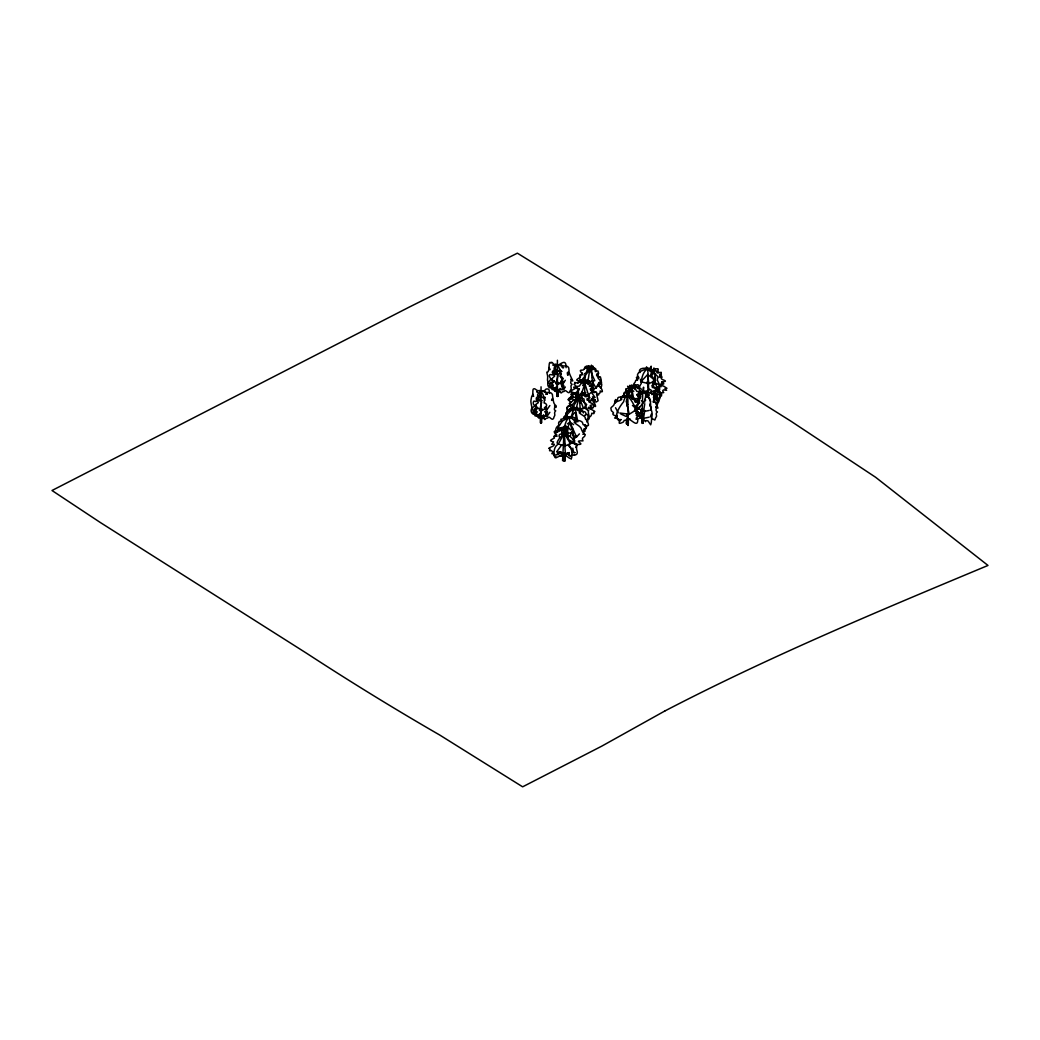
<?xml version="1.0" encoding="UTF-8"?>
<svg xmlns="http://www.w3.org/2000/svg" width="1040" height="1040" viewBox="0 0 1040 1040"><rect width="100%" height="100%" fill="white"/><g stroke="black" fill="none" stroke-linecap="round" stroke-linejoin="round"><path stroke-width="1.5" d="M563.524 439.01L563.927 434.421L562.562 460.681L564.421 455.364L561.821 456.053L562.029 454.948L555.984 457.808L556.296 457.106A1.482 0.988 -51.4 0 0 555.126 457.665C553.449 455.208 553.254 447.2 557.752 444.392A1.391 0.923 -51.4 0 0 557.557 443.547L557.076 443.001C557.258 441.064 559 439.075 560.118 437.528C566.007 433.056 556.621 432.692 559.689 437.658M626.639 419.653L626.314 423.683L628.368 423.631L627.835 404.365M642.382 404.872L642.122 417.651L642.668 414.193M564.512 460.655L564.785 452.972M562.861 430.131C565.656 425.113 564.603 423.709 567.502 419.081C567.684 413.14 577.941 423.137 574.184 422.266C576.784 425.035 578.63 425.048 580.97 427.947C582.205 431.769 583.336 433.108 585.299 434.629C584.623 438.269 580.944 436.735 582.998 440.895C570.583 440.245 589.056 445.107 575.796 444.431M584.701 393.77L584.779 382.486M580.944 394.849C587.353 377.832 583.934 384.059 584.87 379.613M626.795 405.899L626.665 398.801M626.717 396.669L627.185 393.874L627.159 394.589M651.157 367.289L651.105 368.368L651.157 366.145L651.196 370.604L650.442 370.708M564.278 434.941L564.226 436.241M584.454 395.837C587.899 389.181 583.583 394.758 582.244 392.509C581.347 391.209 581.503 394.953 578.708 395.59C579.787 400.712 575.887 393.471 577.174 399.412C576.706 402.649 572.546 405.015 573.95 408.213M628.095 393.393L627.627 391.183L629.811 389.857L629.213 392.834L626.015 396.721M643.565 391.508L643.565 387.192L642.785 391.352M582.569 382.057L582.413 379.483L583.726 382.356M587.119 368.563L584.701 367.237L584.545 369.005M629.824 390.078L629.668 387.881L630.89 389.662L631.93 388.804L631.67 386.555L634.582 389.09L634.062 386.607L636.766 391.352L638.365 391.56L638.937 393.848L637.442 394.03L637.26 394.927L639.314 396.968L637.221 398.853L638.833 400.257L638.924 401.726L636.922 400.946L634.959 401.661M633.841 391.209C629.902 390.65 630.11 379.236 629.499 389.506M584.857 380.146C585.455 380.679 581.867 382.408 580.606 381.563C584.324 379.184 577.772 379.028 580.372 382.291M573.339 400.088C569.712 394.979 580.606 397.761 573.859 400.114C572.65 401.037 570.258 402.428 570.128 404.053C572.975 407.095 565.383 405.21 567.112 408.889C567.086 410.787 567.164 412.035 566.215 413.387M579.358 399.867L579.267 399.282M640.055 392.171C642.2 388.024 641.654 388.739 636.649 387.192C636.714 385.502 632.788 382.278 634.647 385.84C638.274 390.286 629.694 383.409 631.904 388.44C629.785 391.664 628.667 381.186 628.875 390.351M579.839 403.13L579.514 398.827L580.372 412.308M584.025 428.753C588.185 429.962 584.727 424.892 588.38 425.451C588.757 423.098 587.366 422.76 586.768 420.147C587.678 419.614 590.356 415.545 587.847 416.26C589.121 413.647 585.702 415.519 585.416 412.139C583.752 410.93 577.837 411.164 580.359 409.279C578.695 409.539 574.795 406.458 574.184 408.837M642.252 409.734L642.356 408.408L642.369 409.682M563.771 452.751C563.277 455.468 563.823 454.558 561.314 454.025M564.798 460.499C562.614 450.749 569.088 458.913 570.349 458.406A1.482 0.715 67.3 0 1 571.194 459.147C572.416 456.69 572.559 449.046 569.296 445.458A1.391 0.663 67.3 0 1 569.439 444.652L569.92 442.884L566.891 437.71L566.345 434.031L568.321 435.695L567.892 438.412M650.962 370.864L651.053 366.743M656.396 390.702L659.204 389.792L659.256 387.01M643.084 391.573L643.162 390.91L643.136 391.612M563.719 452.816L563.667 453.622M585.455 394.901L588.458 394.94L584.831 383.409L585.377 381.121L584.272 381.043L581.906 383.604L582.348 380.952L579.501 386.048L577.733 386.269L577.109 388.752L578.76 388.947L578.955 389.935L575.9 393.887L579.488 395.005L579.514 398.918M657.696 400.036L655.291 398.996L653.601 396.786M565.76 431.015L566.02 425.893L565.63 428.168L565.045 426.322L565.058 429.117L563.836 430.846L564.2 433.953L564.577 429.351L567.554 430.014L566.761 428.506L567.502 427.193L568.633 427.557L568.23 428.883L569.608 428.623L570.492 429.897L572.481 428.181L572.195 430.092M626.834 395.954C624.988 396.903 618.553 397.93 621.738 399.477C618.787 401.388 617.279 400.868 614.653 403.026C613.86 407.277 609.648 406.705 611.13 409.435C611.325 411.762 611.923 410.488 613.535 412.945C611.104 414.349 615.446 416.598 617.253 415.363M643.24 413.673L642.694 423.436L642.564 414.453M650.377 369.187C650.533 365.326 648.882 371.111 647.894 368.056C642.72 372.255 641.381 378.274 641.303 383.435C639.717 385.71 638.339 388.947 639.704 391.066C636.103 400.153 644.137 390.507 639.392 394.199C637.208 398.112 643.435 394.914 638.781 397.956M638.183 376.35L636.415 377.546L637.507 380.38M642.408 417.612L642.278 423.319L643.058 422.929L643.149 418.145M577.954 383.24L579.696 381.173C571.636 379.743 582.868 378.365 579.748 375.05C585.442 374.803 577.408 370.019 581.555 370.136C584.961 371.28 585.52 363.662 587.002 367.068C583.791 371.241 591.578 363.506 590.577 368.745M584.493 381.043C585.065 378.196 585.871 376.259 584.948 373.49M630.929 390.104L630.448 390.533M560.027 451.971L560.651 451.802M591.292 368.758L591.422 365.144L590.811 369.98L589.784 366.717L587.834 369.863L588.133 366.99L586.235 372.619L584.935 373.672M651.17 370.643C656.474 377.078 651.079 367.991 654.42 371.761C653.601 374.79 658.385 375.44 657.982 377.637C656.084 379.834 658.58 382.018 659.919 385.58C663.676 388.557 656.552 384.917 659.243 388.128C661.791 391.274 655.733 386.204 658.424 389.896A4.992 2.821 60.9 0 0 659.672 391.144C661.518 394.602 662.831 397.254 659.646 395.707M559.559 451.971L558.844 453.518L561.015 451.88M563.94 434.473L563.953 431.847L571.298 443.365L565.162 445.887L558.324 444.08L564.447 432.835C565.799 434.993 566.722 429.117 566.345 434.148M655.291 394.199L655.291 392.548M642.681 410.579L642.655 410.761M656.877 372.866C659.828 367.51 657.93 368.745 654.329 369.044C653.432 365.638 654.342 371.774 650.689 370.799M659.867 394.056L661.739 394.121L660.92 392.847L663.741 392.613L662.662 390.975L663.377 389.922L666.614 390.273L664.95 388.648L666.939 388.271L663.507 386.061A4.992 4.069 1.9 0 1 661.726 385.541C658.385 383.162 667.537 385.164 661.947 382.577L661.973 382.044C671.567 380.783 657.501 379.964 662.155 377.039C656.071 376.727 662.675 374.387 661.141 372.359M541.437 417.768L541.359 422.552L540.631 422.981L540.696 417.677L538.083 416.377L540.345 413.296M577.811 421.85L575.887 411.684L574.028 407.615L572.403 406.679L571.935 409.11L570.921 407.433L570.037 409.734L568.854 410.098L569.075 411.242M564.824 435.175L565.266 434.59L565.266 436.098M591.435 398.957L592.345 400.257A4.992 2.847 60.6 0 0 593.593 401.505C595.088 403.988 597.181 408.85 593.684 405.353C593.463 408.291 593.021 408.356 590.85 407.888A3.094 1.768 60.6 0 0 590.239 407.225M565.019 453.011L564.798 460.915L563.901 460.837M642.759 391.781L642.408 404.768M643.279 418.366L643.019 423.28L642.057 417.508M563.628 453.713C563.42 451.828 563.576 457.47 562.653 454.012M654.303 402.09L653.679 399.555M581.685 398.242L583.973 398.97L584.259 401.635L582.062 400.777L581.867 396.006L580.203 398.008L578.435 395.668L579.774 394.498L583.245 395.551L582.075 394.303L582.452 393.237L583.791 393.367L583.817 394.862L585.52 395.044L586.599 396.435L589.238 395.72L588.757 396.76L589.914 397.592L587.34 399.971L590.317 400.478L589.186 402.025L593.71 404.365L590.135 405.496L592.007 407.498L588.9 407.849L589.875 409.006A4.992 4.056 -10.1 0 0 591.656 409.409C591.773 410.111 596.245 411.372 594.438 411.931C592.15 411.814 596.427 414.739 591.799 413.205C591.422 415.961 590.603 416.78 588.029 417.664M592.709 369.824C592.956 366.223 598.013 368.901 595.166 371.332L595.92 371.722M571.662 455.013L574.691 455.234L574.379 454.623A1.482 1.196 15.5 0 1 575.809 454.818C578.422 453.752 576.953 450.762 576.511 449.033C576.81 446.498 576.745 442.455 572.624 442.351A1.391 1.118 15.5 0 1 572.858 441.454L573.43 440.752C572.871 438.022 570.115 436.709 567.723 434.941C567.97 423.761 566.657 436.475 564.46 432.289C567.385 427.05 557.284 433.602 561.509 428.701C559.559 427.726 556.829 426.4 559.481 431.262M588.029 384.176C589.173 381.433 585.598 379.847 587.678 383.643C583.882 379.275 585.572 382.226 582.686 385.593M571.48 417.703L571.844 416.754L572.013 417.56M591.344 386.009L591.331 384.553M645.827 394.433L644.696 402.155L641.277 400.66M637.26 388.544C639.405 384.956 638.755 384.15 636.181 385.099C630.253 386.165 631.046 390.78 627.757 397.423M587.873 381.745L589.771 369.473L594.789 380.705L589.251 381.537M648.934 410.501L643.552 411.567L644.774 403.702M648.934 417.235L643.552 418.314L644.774 410.436M582.244 372.879L582.777 374.582A1.326 0.936 45 0 1 582.959 374.998M563.901 435.253L563.329 434.408L563.316 435.929M578.916 382.226L579.722 380.458M569.946 410.254C569.179 406.094 572.442 411.294 574.171 409.006M640.445 415.376L640.484 417.859L642.226 417.794L642.135 423.059L643.162 423.111L643.097 418.587L645.489 421.694L645.996 420.667L647.92 420.81L650.689 424.827L651.261 422.838C651.963 413.907 652.925 415.077 651.092 409.214C650.208 405.223 651.118 398.944 648.726 397.124C647.322 397.332 643.812 389.571 641.043 393.614M549.861 405.561L547.209 409.37L539.825 409.5L541.71 402.116M549.861 412.295L547.209 416.104L539.825 416.234L541.71 408.85M565.331 380.276L563.576 382.824L556.179 382.954L558.064 375.57M565.331 387.023L563.576 389.558L556.179 389.688L558.064 382.304M587.197 422.214C589.264 420.615 584.636 420.251 585.156 417.352C583.076 414.973 581.477 414.973 579.189 412.724C580.892 411.866 579.163 410.943 576.589 409.825C574.626 405.899 573.664 411.411 571.22 410.553C568.607 412.802 565.643 415.194 566.293 418.535M561.834 433.732C561.275 428.623 562.64 434.499 564.252 432.9C566.202 429.767 563.082 430.105 561.977 428.805C563.199 424.333 558.337 431.678 555.841 432.536M659.1 372.827L657.774 372.905M564.538 460.564L564.421 455.364L564.161 461.006L564.902 460.694M653.835 383.214L655.174 380.562L654.212 380.12M541.034 395.447L539.383 400.933L542.178 400.582M559.052 389.402C558.649 391.222 556.842 402.649 557.011 391.222C553.553 393.25 553.332 385.372 550.212 388.063C546.208 386.581 548.6 382.174 547.482 380.029C548.015 374.79 547.313 375.492 546.806 372.164C550.407 373.191 547.716 359.177 551.057 363.025C551.993 360.217 553.553 366.236 555.698 364.104C559.715 365.17 559.026 370.032 561.327 373.698L555.737 374.374L557.388 368.888M589.433 383.019C589.615 375.453 584.389 388.999 584.844 380.978M634.582 399.958L634.14 397.982L632.814 399.087M565.5 418.522L565.513 417.833L565.695 418.548M578.76 399.477L578.136 400.166L578.773 399.256M570.271 455.897L569.14 455.286L570.44 455.988M568.113 375.063L567.996 372.164L567.346 372.658M549.51 393.38C549.328 388.193 548.392 388.921 546.065 389.038C544.609 392.197 539.201 389.714 539.487 394.784C539.994 397.462 536.211 398.788 538.291 402.675C537.979 403.273 533.429 405.028 536.042 406.211M582.582 381.901L580.515 380.341L577.382 382.993L574.73 382.421L575.211 383.435L574.041 384.319L576.628 386.568L573.638 387.231L574.769 388.713L570.232 391.287L573.859 392.769C568.932 397.826 580.71 387.777 576.303 394.914M590.239 370.539L590.213 371.41M575.25 443.586L572.65 443.001M629.824 387.517L627.627 386.23L628.823 389.623M587.119 368.407C586.313 364.325 588.705 366.34 588.965 367.419C588.393 362.921 590.096 367.744 589.134 369.369M626.73 418.99L626.691 424.138L628.069 423.267C626.21 411.814 637.923 430.716 637.741 419.731C634.621 417.326 637.416 418.067 637.741 416.611C636.09 413.543 635.544 410.722 638.95 408.46C638.222 407.069 636.714 409.63 637.169 406.354C635.284 406.289 637.819 402.857 638.768 403.715C641.407 403.091 636.831 400.179 640.341 398.346C640.731 397.423 640.172 396.448 641.121 393.354M566.254 431.769L569.4 423.397M555.074 436.358C558.207 434.98 551.889 431.964 555.191 430.833C557.531 432.926 558.649 428.883 557.726 427.18C560.586 425.711 560.924 420.537 565.266 419.497C568.087 420.056 568.828 414.31 571.779 417.638C575.068 417.274 576.446 417.898 574.613 419.536C577.746 421.148 579.163 419.861 581.932 421.85C583.739 423.735 581.789 425.776 585.455 424.684C585.052 426.192 583.921 427.128 586.599 426.387C586.092 430.287 582.023 430.092 584.116 433.797L582.829 434.265M650.273 410.228L651.417 407.238M650.273 416.962L651.417 413.972M593.762 392.587L594.152 391.43L595.244 392.444M636.051 412.1L634.894 409.747L635.349 407.706C633.321 404.183 631.605 399.698 627.484 395.98C626.444 395.213 621.335 395.304 622.921 395.863C623.012 398.983 619.593 395.954 617.981 397.683L617.24 400.244L615.446 399.568L616.187 401.44L614.627 400.894L615.498 402.909M573.183 443.508L574.275 439.933L573.547 436.761M575.978 397.254L575.744 394.94L577.603 397.527L579.189 397.15L578.162 390.403L578.11 395.902M593.177 391.521L593.164 387.27L591.305 388.024M580.515 412.451C581.022 409.825 579.891 411.476 579.436 409.006C578.63 406.77 575.874 410.41 576.992 407.225C572.026 407.966 572.312 417.885 569.972 417.508M555.789 387.166L554.45 389.584L555.425 390.091M538.226 395.798L538.265 396.474M572.481 418.431L572.741 416.806L572.117 417.651M593.229 388.635L596.18 388.193L598.624 383.084M652.197 374.985L652.418 371.436L651.625 371.007M591.24 369.46L592.956 366.301L592.735 368.836M586.131 396.773L586.079 396.084L585.143 396.682M563.901 418.509C563.511 415.597 566.553 416.078 565.851 413.049C566.917 413.257 568.035 409.214 568.763 411.307M642.304 410.306L640.679 411.099M655.759 407.394L657.462 404.534L657.54 400.153M636.272 415.441L637.572 413.647L635.895 413.569M561.873 444.73L556.634 451.854L565.409 454.168L569.335 452.556M570.843 417.625L574.561 412.607M589.771 369.473L582.855 378.807L585.364 380.276M555.867 434.33C554.801 437.281 552.461 435.149 554.515 437.996C551.382 439.712 547.885 440.739 553.579 441.896L551.733 444.21L554.372 444.249C554.307 446.576 550.511 446.693 548.678 448.422C552.409 448.461 547.053 451.906 551.278 450.528L552.916 451.932L551.837 453.661L554.632 454.22L553.813 455.572L555.048 455.65M539.149 414.713L538.707 418.015L536.679 415.649M556.881 434.928L555.932 434.577L555.815 436.163M553.046 371.995L554.905 369.59M535.665 413.335C531.466 413.569 539.292 407.927 537.043 407.303C535.262 410.033 536.354 407.069 535.951 406.159C528.437 407.199 530.66 415.675 536.055 414.505M565.422 434.538L566.085 435.448M583.544 408.499L579.189 397.241L576.056 408.915L583.544 408.499L586.677 404.547L583.466 401.414M572.364 442.169L574.886 441.025L573.365 439.179L576.212 436.449L572.598 435.513L573.3 433.355L567.645 432.926M571.766 450.931L572.325 451.451L572.455 450.19M643.344 402.805L638.547 408.434L643.552 411.567M642.382 410.67L638.547 415.168L643.552 418.314M592.241 398.866C592.917 400.153 592.15 397.813 591.253 399.75M566.306 414.31L566.345 415.506M579.397 433.875L576.524 437.008L573.885 438.282M575.978 400.725L571.688 405.379L573.872 407.147M640.9 381.745L647.699 374.517L655.512 380.731L648.726 383.669L640.9 381.745L640.393 379.314M654.368 378.729L655.499 377.377L654.706 375.934L655.46 374.543L654.745 373.607L651.898 374.114L652.236 369.876C650.455 369.07 649.584 370.825 648.18 368.355L645.723 369.122C642.811 370.422 636.402 372.073 637.533 376.415C641.212 378.144 636.701 379.405 635.648 380.536C635.622 383.318 632.177 383.11 634.907 385.749M540.41 413.686L539.474 414.466M577.304 391.04L579.462 388.856M659.256 377.104L661.492 375.154L659.555 374.933M544.245 417.56L543.361 417.742M588.458 394.94L592.358 391.222L590.2 388.986M594.477 397.436L589.485 402.194L588.315 399.334M629.694 390.923L631.917 388.895L633.503 398.281M628.498 390.897C626.34 391.586 622.297 393.029 624.338 395.824M587.132 399.958L588.341 398.281L587.002 398.684M597.584 386.451L599.365 385.528L597.298 385.983M571.623 405.34L570.843 405.73A4.992 3.159 54.6 0 1 569.452 405.587C566.579 406.419 568.126 406.978 567.216 408.876M662.025 382.473L662.038 381.68M659.906 384.813L662.09 384.085L661.232 383.253M592.878 398.84L593.827 399.841L592.514 396.864L595.023 397.423L591.851 392.951L592.644 391.937L590.564 390.013L590.759 389.038L592.371 388.856L591.89 386.672L590.044 386.126L588.081 383.24L591.006 382.941L591.37 385.463L589.329 386.178M587.73 381.329L588.315 380.848L588.068 383.409M540.358 409.825L539.409 410.566L540.371 409.526M555.828 387.92L555.308 391.04L557.063 391.118L557.037 395.941L557.83 396.422L557.96 391.443L560.391 391.924C561.379 394.823 562.068 390.754 563.589 391.625L564.148 391.391C565.591 388.232 568.256 395.044 569.92 391.898L570.427 390.247C572.663 387.881 569.361 386.594 572.065 384.28C569.257 382.993 571.805 381.576 570.96 379.08C576.316 385.84 567.97 373.139 569.036 370.604C569.322 364.702 565.526 366.288 561.613 365.807C557.596 362.661 552.955 367.341 554.255 369.369C557.908 370.084 552.032 370.201 552.383 371.956C551.733 373.334 554.762 374.543 554.645 376.129C550.407 379.496 552.045 381.459 549.211 375.96C549.341 372.424 554.177 377.182 553.878 373.347C556.92 369.772 554.125 371.072 555.893 366.509C561.561 363.532 566.228 358.371 566.085 367.679M556.179 454.675L558.064 454.337L556.439 454.623M561.275 428.61L564.98 425.776M567.45 423.891L569.92 422.006L573.625 424.632M620.672 397.709L621.426 396.552L623.597 396.487M585.637 415.48L585.377 414.752L584.935 415.35M577.148 398.515L575.029 399.997L575.471 402.376M585.637 383.266L587.301 379.509L587.08 381.745M569.569 399.958L570.856 398.801L568.685 398.593L572.299 396.24A4.992 4.069 1.2 0 0 573.56 395.954M634.426 410.917L636.87 409.37L634.842 405.587M633.763 399.841L636.194 398.424M655.642 388.479L659.88 385.385L657.215 383.786C648.7 386.308 656.136 382.98 653.731 379.769M579.774 399.126L580.463 400.023L579.748 399.516M570.258 436.202L571.324 432.367L573.183 430.3L571.22 427.024L568.867 417.04L568.113 417.976L568.828 416.923L569.634 418.054M557.96 453.843L559.208 453.921M617.214 416.13L614.627 418.002L618.423 418.886M576.81 386.997L574.964 388.193L575.705 388.401M638.885 412.711L638.703 413.361M650.585 370.63C654.355 370.24 655.005 374.14 654.732 369.187C655.941 371.15 658.372 372.97 661.167 372.515M588.133 408.07L588.991 407.056M543.283 415.545C542.971 418.015 540.293 417.95 541.476 422.734L540.449 422.734L540.553 417.469L538.954 417.339L540.657 417.768L540.748 422.552L541.463 422.981L541.593 417.989L544.037 418.483C545.012 421.369 545.714 417.3 547.235 418.171L547.794 417.937C549.224 414.791 551.902 421.59 553.553 418.444L554.073 416.806C556.101 414.466 553.111 413.114 555.711 410.826C552.89 409.539 555.438 408.122 554.606 405.626C555.867 409.812 557.349 405.496 555.113 404.95C553.111 402.87 553.514 400.036 552.682 397.15C552.955 391.274 549.172 392.873 545.259 392.353C541.957 388.531 534.053 395.772 539.227 396.305M555.035 388.297C549.978 391.703 552.942 387.816 551.499 387.114L552.734 387.283M650.013 392.431L657.111 389.363L655.837 383.253L653.029 382.564M655.304 390.728L660.816 392.821L655.252 393.159L657.345 394.745L660.803 394.498L658.84 401.518L657.943 402.883L656.552 402.285M640.198 415.103L638.196 416.351L637.039 415.87M539.201 396.565C532.636 396.851 540.111 403.403 533.949 401.063C532.389 402.428 533.429 406.809 536.146 405.275M572.481 443.261L573.326 442.663L574.652 444.119M561.119 365.742L561.717 365.027L560.885 365.625M597.558 373.425L598.338 373.555L597.584 375.713A1.326 1.04 -24.9 0 0 597.376 376.623L600.392 376.883L601.263 380.12L600.47 381.589L601.64 382.265L598.052 378.014L598.988 376.74L596.531 375.18L596.752 374.088L598.65 373.503L597.935 370.968L595.907 371.124L592.631 366.288L593.138 369.044L590.421 366.808L589.147 367.133L590.499 369.473M593.281 402.129L594.893 401.947A1.651 1.352 1.2 0 1 596.336 402.012L598.117 400.738L596.531 394.004M639.717 407.173L638.846 407.238M583.921 383.149L585.442 383.305M573.43 437.099L576.524 437.008L570.518 423.371M555.815 383.266C558.909 383.123 553.865 384.527 556.712 383.279M640.601 392.262L642.213 392.483M642.226 410.137L641.329 410.917L640.757 410.267M600.496 387.777C602.836 385.97 601.731 380.458 598.806 382.616C603.655 387.062 593.853 381.68 600.6 387.66C602.329 389.142 603.707 394.004 600.21 390.897C600.639 394.758 597.818 392.561 598.637 394.966C596.128 394.966 597.558 392.288 595.79 391.703C594.36 392.379 591.773 391.131 593.931 389.74C594.191 387.907 591.24 387.517 590.707 385.957M621.257 419.588L618.644 419.653M580.762 375.297L579.566 378.885M640.51 413.348L638.963 413.465M574.626 394.264L571.493 392.483L571.714 393.835L570.817 394.303L572.819 397.397L570.505 397.072L571.376 398.957L567.918 399.503L570.648 402.142L569.192 403.663L571.61 404.872M635.999 419.237C637.676 419.081 642.2 417.872 640.445 415.623M555.724 432.159L555.828 433.264M567.398 454.207L569.53 454.896M593.32 391.807L594.282 392.665M619.827 413.01L629.252 414.245L636.87 409.37L632.476 405.431M654.654 394.303L655.356 394.615M630.045 418.912L628.108 418.886L628.043 425.529L627.055 414.323M559.936 391.495L559.52 390.715L557.791 391.222L557.83 396.175L556.803 396.175L556.738 390.637M566.371 455.052L564.655 455.26L564.655 461.058L564.031 454.87M563.29 454.155L562.38 453.973M652.99 382.694L655.837 383.253M557.778 432.094C553.774 430.781 556.608 426.686 558.129 425.776C559.624 425.061 557.622 422.708 559.377 421.798C558.272 420.55 563.264 422.708 560.82 419.328C561.665 419.029 563.667 419.159 563.706 417.599C564.395 415.415 567.697 420.888 567.892 417.404C567.216 414.544 566.111 417.196 565.344 418.626M559.182 456.04L561.86 456.053L561.158 455.104M628.953 388.726L625.859 388.713L626.509 391.196M575.393 444.223C578.877 443.131 575.796 447.551 575.679 447.343M638.079 398.32L637.325 399.23L637.988 401.947M569.686 410.189L568.971 409.448L569.348 411.32M640.029 396.006L639.47 397.579M659.022 397.67L659.828 397.787L659.425 396.617M554.723 369.967L554.84 369.317M626.782 395.681C628.134 399.308 632.632 395.538 632.632 398.749M560.027 388.414C560.209 389.454 564.616 390.169 562.731 388.141M543.426 414.856C543.855 415.948 548.132 416.793 546.377 414.687M538.174 414.466L538.746 414.843L536.796 416.182L535.015 415.87L536.198 413.426L532.519 412.386L534.209 410.709L531.856 409.734L532.077 408.382C530.491 400.4 530.595 401.973 531.687 396.513C533.923 394.693 531.83 388.414 533.975 388.726C535.509 388.271 536.692 391.716 539.968 390.481C541.905 392.028 545.415 397.657 542.347 397.319C546.767 398.723 542.204 403.962 545.168 403.208C547.963 405.054 545.961 406.25 546.065 407.693C546.52 410.371 545.272 406.289 544.44 407.498C544.7 409.474 549.211 411.788 546.949 413.66L545.909 413.426L546.247 414.427M653.64 396.513L657.995 398.684L653.679 394.108L653.783 391.963L657.306 390.715L655.187 387.972C649.311 387.829 653.965 385.437 652.418 382.46C655.382 379.314 652.73 376.896 650.637 374.92C653.068 370.097 648.596 372.19 648.024 368.667L646.087 368.394C643.734 367.9 638.209 368.316 639.587 372.164L639.99 372.606M620.789 413.985L625.872 416.338L629.252 414.245L626.21 400.985M582.972 431.379L585.169 431.158L583.934 429.624M625.807 393.029L624.403 392.301L623.974 395.59M584.688 408.096L588.796 410.696M583.752 401.882C586.404 405.041 585.247 408.109 588.289 410.917C588.055 414.18 590.642 418.496 588.12 419.952A1.651 1.053 54.6 0 0 586.989 419.367M552.617 380.185L556.179 382.954M551.421 386.009L556.179 389.688M535.067 405.821L539.825 409.5M537.446 414.401L539.825 416.234M652.21 385.463L657.111 389.363M653.393 397.423L658.099 401.167L656.721 394.563M586.534 419.653L587.054 419.549M553.943 372.788L555.737 374.374M536.692 398.541L538.486 400.14M649.012 395.772L646.061 392.886L650.611 401.401M557.063 436.384L555.958 435.253M641.108 393.237C641.615 389.831 647.361 392.678 649.168 389.233C651.404 390.416 651.04 388.596 651.963 394.693M568.399 445.51L573.274 450.944L572.806 448.175M657.124 387.439L659.204 389.792M636.701 394.68L638.625 396.994M626.561 390.325L625.846 390.013L626.561 392.73M653.601 401.739C654.81 397.982 653.003 401.453 653.159 402.142M573.274 435.864L572.546 431.132M592.163 381.407L596.18 388.193M651.495 418.314L654.862 420.017L655.72 417.703C658.151 415.441 654.368 414.024 657.449 411.931C654.758 410.436 656.89 409.396 656.149 406.965C661.323 411.593 653.458 401.765 654.329 397.995C654.628 392.132 650.884 393.497 646.932 392.886C642.863 390.741 640.965 391.547 640.159 394.654M567.008 452.972L568.516 454.415L567.996 452.881M615.55 407.745L618.254 412.802M581.295 408.811L583.388 412.984M567.333 373.373L567.645 375.024M560.183 375.531L563.576 382.824M560.859 383.721L563.576 389.558M545.857 406.458L547.209 409.37M545.181 411.736L547.209 416.104M559.91 369.239L560.183 371.059L558.636 370.643L561.21 374.4L560.105 376.532L561.522 376.662L563.316 378.729L562.25 379.6L562.471 382.135L560.794 381.004L563.745 385.489L563.901 386.932L562.263 386.867L562.601 387.868M544.076 397.267L544.973 400.244M590.187 369.343L589.68 366.717L589.771 369.382L590.59 367.12L592.267 373.841L591.799 377.286L593.372 385.788L592.488 384.878L592.423 388.492M638.066 405.106L637.546 402.077L635.401 402.259L635.505 399.685L632.619 398.502L632.879 396.474L632.047 397.15L630.578 395.083L628.719 397.111L627.445 395.46M591.305 367.757L592.956 366.509M654.745 377.078L655.512 380.731M627.9 418.626L628.095 423.93L626.613 423.202L626.795 419.796L624.208 420.511L623.285 422.071C613.847 426.816 624.403 416.39 618.995 420.823C617.318 419.484 617.344 417.534 616.577 416.104C616.122 412.633 619.918 406.133 623.61 401.765C624.546 396.955 628.745 391.742 627.809 404.365M570.817 440.479L571.298 443.365M648.687 390.624L647.972 372.138L646.568 366.834L646.191 368.719M647.699 374.517L648.726 383.669M647.309 381.576L648.427 391.612M575.614 412.88L576.407 422.084M564.694 444.067L565.409 454.168M651.066 366.743L651.183 367.77M564.447 432.835L565.162 445.887M627.965 409.708L627.926 408.889M563.745 455.143L564.044 460.85M631.917 384.748L631.917 398.879M557.401 360.256L557.401 396.526M541.047 386.802L541.047 423.072M650.039 404.222L649.831 405.795L650.039 404.222M552.214 398.983C549.952 402.285 554.177 398.944 552.214 398.983M568.568 372.437C566.28 375.661 570.57 372.515 568.568 372.437M642.291 412.828L642.278 414.05L642.291 412.828M589.511 370.227L589.55 371.358L589.511 370.227M554.021 380.939C551.993 382.382 551.603 388.193 549.432 386.087C548.015 385.06 552.981 383.682 548.21 383.188C552.565 374.413 551.525 384.449 554.021 380.939M562.796 457.249L563.186 456.105L562.796 457.249M631.215 390.429L630.851 391.521L631.215 390.429M646.763 397.189L645.97 396.487L646.763 397.189M545.389 391.638L544.557 392.249L545.389 391.638M647.374 392.184L646.49 392.756L647.374 392.184M536.926 411.996C535.977 413.894 536.003 409.955 536.926 411.996M553.28 385.437C552.383 387.374 552.305 383.396 553.28 385.437M638.326 412.165C637.26 414.024 637.364 410.033 638.326 412.165M547.196 394.147L545.974 394.056L547.196 394.147M563.55 367.601L562.328 367.497L563.55 367.601M648.869 394.758L647.647 394.615L648.869 394.758M535.223 409.617C533.689 410.904 534.105 407.017 535.223 409.617M551.577 383.058C550.069 384.384 550.446 380.536 551.577 383.058M537.563 392.041L536.705 391.638L537.563 392.041M553.93 365.495L553.098 365.027L553.93 365.495M557.973 453.167C559.572 453.869 557.089 450.593 557.973 453.167M541.463 409.877L542.75 410.475L541.528 409.799M557.817 383.318L559.104 383.929L557.843 383.266M568.893 453.154L569.075 454.493L568.893 453.154M644.917 399.438L645.554 400.127L644.917 399.438M532.688 394.16L533.52 396.344L532.688 394.16M549.042 367.614L549.874 369.785L549.12 367.51M545.376 411.541L545.701 412.633L545.376 411.541M561.73 384.995L562.055 386.087L561.73 384.995M544.375 397.631C545.428 399.321 545.402 396.058 544.375 397.631M560.742 371.072L561.704 371.345L560.742 371.072M574.834 452.517L572.234 452.387L574.834 452.517M595.348 400.049L592.709 400.14L595.348 400.049M664.781 711.022L601.744 746.161L522.639 786.825L439.673 734.994A3071.185 1718.015 61.5 0 1 306.553 653.237L100.269 522.47L52 490.503L409.214 307.112L517.374 253.175L621.075 317.317L705.926 367.835L790.764 421.083L875.615 477.269L988 565.448C878.917 610.948 769.808 656.435 664.781 711.022"/></g></svg>
